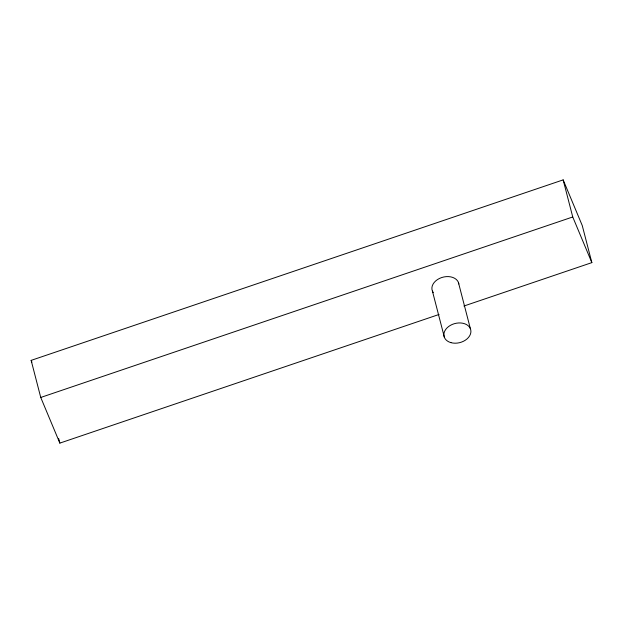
<?xml version="1.0" encoding="UTF-8"?>
<svg xmlns="http://www.w3.org/2000/svg" width="623" height="623" viewBox="0 0 623 623"><rect width="100%" height="100%" fill="white"/><g stroke="black" fill="none" stroke-linecap="round" stroke-linejoin="round"><path stroke-width="0.93" d="M439.059 314.459L59.847 443.117L40.744 397.458L31.15 360.374L563.153 179.883L582.256 225.542L591.85 262.626L463.909 306.033M40.744 397.458L572.747 216.968L563.153 179.883M572.747 216.968L591.85 262.626M31.15 360.374L31.898 362.165M458.38 282.312L470.373 328.671M432.424 291.12L444.425 337.471M58.648 438.483L59.847 443.117M433.289 292.639A13.737 9.851 -14.5 0 1 441.582 277.585A13.737 9.851 -14.5 0 1 458.847 283.971M450.927 342.642A13.737 9.851 -14.5 0 0 470.918 331.179A13.737 9.851 -14.5 0 0 450.351 325.385A13.737 9.851 -14.5 0 0 450.927 342.642"/></g></svg>
